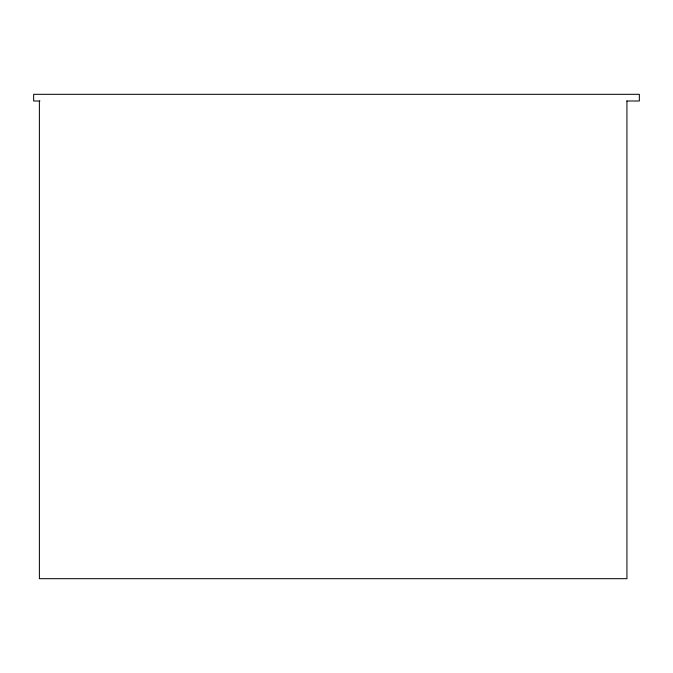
<?xml version="1.0" encoding="UTF-8"?>
<svg xmlns="http://www.w3.org/2000/svg" width="673" height="673" viewBox="0 0 673 673"><rect width="100%" height="100%" fill="white"/><g stroke="black" fill="none" stroke-linecap="round" stroke-linejoin="round"><path stroke-width="1.01" d="M39.926 101L33.65 101L33.65 94.313L639.35 94.313L639.35 101L626.824 101M626.933 101L626.933 578.687L39.379 578.687L39.379 101"/></g></svg>
